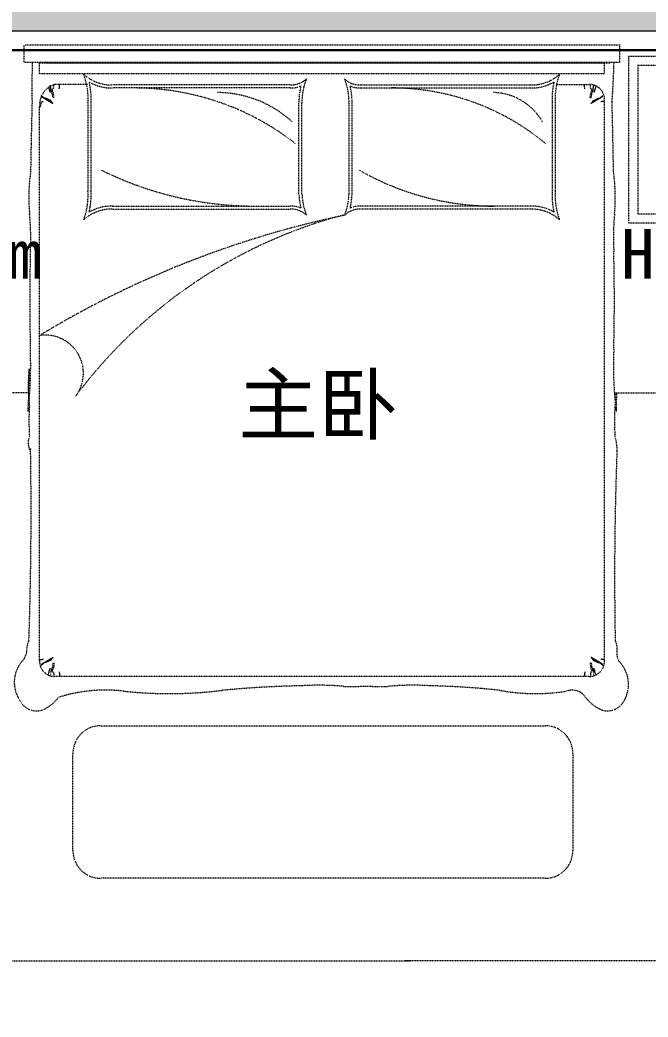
# Model space of a CAD drawing. Header units: millimetres. Extents: x -41640 to 3079702, y -5257903 to 68462.
# Drawn here: x 4234 to 6496, y 13777 to 17369 of the extents above; entities that cross this region are included whole.
import ezdxf

# ---------------------------------------------------------------- set-up
doc = ezdxf.new("R2010")
doc.units = ezdxf.units.MM
doc.header["$LTSCALE"] = 10
doc.linetypes.add('ACAD_ISO03W100', pattern=[30, 12, -18])
doc.linetypes.add('CONTINOUS', pattern=[0])
for name, color, linetype, lineweight in [('1强弱电插座尺寸', 5, 'Continuous', 0), ('1强电插座布线图', 1, 'Continuous', 30), ('浅线', 251, 'CONTINOUS', 0)]:
    doc.layers.add(name, color=color, linetype=linetype, lineweight=lineweight)
doc.styles.get("Standard").update_dxf_attribs({"font": ''})
doc.styles.add('邓林', font='simhei.ttf')
doc.styles.get('Standard').set_extended_font_data('SimSun')

msp = doc.modelspace()

# ---------------------------------------------------------------- hatches: boundary and pattern name
at = {"layer": '浅线'}
h = msp.add_hatch(color=256, dxfattribs=at)
h.paths.add_polyline_path([(7667.6, 17529), (2742.3, 17529), (2742.3, 16199), (2982.3, 16199), (2982.3, 17329), (7667.6, 17329)])
h.paths.add_polyline_path([(10482.6, 17529), (8997.6, 17529), (8997.6, 17329), (10482.6, 17329)])

# ---------------------------------------------------------------- linework, layer by layer
at = {"layer": '1强电插座布线图', "linetype": 'Continuous', "lineweight": 30}
msp.add_lwpolyline([(12288.1, 12547.6), (9859.3, 12547.6, -0.414214), (9759.3, 12647.6), (9759.3, 12808.8, 0.414214), (9659.3, 12908.8), (8929.1, 12908.8, 0.414214), (8829.1, 12808.8), (8829.1, 12647.6, -0.414214), (8729.1, 12547.6), (3254.8, 12547.6, -0.414214), (3154.8, 12647.6), (3154.8, 17160.4, -0.414214), (3254.8, 17260.4), (6983.8, 17260.4)], format="xyb", dxfattribs=at)
at = {"layer": '浅线'}
msp.add_line((7667.6, 17329), (2982.3, 17329), dxfattribs=at)
at = {"layer": '浅线', "linetype": 'ACAD_ISO03W100', "ltscale": 0.01}
for p, q in [((4249.6, 17217), (4249.6, 17279.9)), ((6394.2, 17217), (6394.2, 17279.9)), ((6394.2, 17217), (6394.2, 17279.9)), ((4249.6, 17217), (6394.2, 17217)), ((4304.6, 17176.6), (4304.6, 17214.8)), ((4304.6, 17214.8), (6339.2, 17214.8)), ((4304.6, 17176.6), (4304.6, 17214.8)), ((4327.6, 17214.8), (6362.2, 17214.8)), ((6339.2, 17176.6), (6339.2, 17214.8)), ((6339.2, 17176.6), (6339.2, 17214.8)), ((4304.6, 17176.6), (6339.2, 17176.6)), ((4304.6, 17176.6), (6339.2, 17176.6)), ((4477.7, 17136.9), (4359.6, 17136.9)), ((4477.7, 17136.9), (4359.6, 17136.9)), ((5207.3, 17135.1), (4568.4, 17135.1)), ((5207.3, 17135.1), (4568.4, 17135.1)), ((5207.3, 17124.3), (4568.4, 17124.3)), ((5461.4, 17135.1), (6072.2, 17135.1)), ((5461.4, 17135.1), (6072.2, 17135.1)), ((5461.4, 17124.3), (6072.2, 17124.3)), ((5461.4, 17124.3), (6072.2, 17124.3)), ((6166.2, 17136.9), (6284.2, 17136.9)), ((6166.2, 17136.9), (6284.2, 17136.9)), ((4479, 17071.5), (4479, 16751.3)), ((4479, 17071.5), (4479, 16751.3)), ((4489.9, 17071.5), (4489.9, 16751.3)), ((5238.8, 16741.3), (5238.8, 17069.7)), ((5249.7, 16741.3), (5249.7, 17069.7)), ((5249.7, 16741.3), (5249.7, 17069.7)), ((5419, 16741.3), (5419, 17069.7)), ((5419, 16741.3), (5419, 17069.7)), ((5429.9, 16741.3), (5429.9, 17069.7)), ((5429.9, 16741.3), (5429.9, 17069.7)), ((6150.6, 17071.5), (6150.6, 16751.3)), ((6150.6, 17071.5), (6150.6, 16751.3)), ((6161.5, 17071.5), (6161.5, 16751.3)), ((6161.5, 17071.5), (6161.5, 16751.3)), ((6339.2, 15059), (6339.2, 17081.9)), ((4304.6, 15059), (4304.6, 17059.9)), ((4568.4, 16698.6), (5207.3, 16698.6)), ((4568.4, 16698.6), (5207.3, 16698.6)), ((4568.4, 16687.7), (5207.3, 16687.7)), ((4568.4, 16687.7), (5207.3, 16687.7)), ((6072.2, 16698.6), (5461.4, 16698.6)), ((6072.2, 16698.6), (5461.4, 16698.6)), ((6072.2, 16687.7), (5461.4, 16687.7)), ((6072.2, 16687.7), (5461.4, 16687.7)), ((6284.2, 15004), (4359.6, 15004))]:
    msp.add_line(p, q, dxfattribs=at)
for points in [[(4252.6, 17279.9), (6397.2, 17279.9)], [(4335.2, 17131.2), (4336.4, 17128.7), (4337.3, 17126.4), (4338, 17124.4), (4338.6, 17122.7), (4339, 17121.1), (4339.4, 17119.7), (4339.7, 17118.5), (4339.9, 17117.3), (4340.2, 17116.2), (4340.5, 17115.1), (4340.8, 17114), (4341.2, 17112.9), (4341.7, 17111.6), (4342.2, 17110.2), (4342.8, 17108.5), (4343.5, 17106.7)], [(4335.2, 17131.2), (4336.4, 17128.7), (4337.3, 17126.4), (4338, 17124.4), (4338.6, 17122.7), (4339, 17121.1), (4339.4, 17119.7), (4339.7, 17118.5), (4339.9, 17117.3), (4340.2, 17116.2), (4340.5, 17115.1), (4340.8, 17114), (4341.2, 17112.9), (4341.7, 17111.6), (4342.2, 17110.2), (4342.8, 17108.5), (4343.5, 17106.7)], [(4353.2, 17089.1), (4352, 17095.6), (4350.9, 17100.6), (4350, 17104.5), (4349.3, 17107.3), (4348.7, 17109.2), (4348.2, 17110.6), (4347.7, 17111.5), (4347.4, 17112.1), (4347.1, 17112.8), (4346.9, 17113.4), (4346.7, 17114), (4346.6, 17114.6), (4346.4, 17115.2), (4346.3, 17115.9), (4346.2, 17116.6), (4346.1, 17117.4), (4346, 17118.2), (4345.9, 17119.2), (4345.7, 17120.5), (4345.4, 17122.2), (4345.1, 17124.3), (4344.6, 17126.9), (4344, 17130.3), (4343.3, 17134.4)], [(4353.2, 17089.1), (4352, 17095.6), (4350.9, 17100.6), (4350, 17104.5), (4349.3, 17107.3), (4348.7, 17109.2), (4348.2, 17110.6), (4347.7, 17111.5), (4347.4, 17112.1), (4347.1, 17112.8), (4346.9, 17113.4), (4346.7, 17114), (4346.6, 17114.6), (4346.4, 17115.2), (4346.3, 17115.9), (4346.2, 17116.6), (4346.1, 17117.4), (4346, 17118.2), (4345.9, 17119.2), (4345.7, 17120.5), (4345.4, 17122.2), (4345.1, 17124.3), (4344.6, 17126.9), (4344, 17130.3), (4343.3, 17134.4)], [(4353.2, 17089.1), (4355.6, 17088.4), (4356.6, 17090.2), (4356.6, 17090.2), (4355.3, 17099.4), (4354.7, 17103.8), (4353.2, 17105), (4353.8, 17109.6), (4350.6, 17115.8), (4350.6, 17118.9), (4354.5, 17122.5), (4355.3, 17125.8), (4355.6, 17127.5), (4355.6, 17136.7), (4355.6, 17135.1)], [(4353.2, 17089.1), (4355.6, 17088.4), (4356.6, 17090.2), (4356.6, 17090.2), (4355.3, 17099.4), (4354.7, 17103.8), (4353.2, 17105), (4353.8, 17109.6), (4350.6, 17115.8), (4350.6, 17118.9), (4354.5, 17122.5), (4355.3, 17125.8), (4355.6, 17127.5), (4355.6, 17136.7), (4355.6, 17135.1)], [(4375.4, 17120.7), (4375.9, 17122.7), (4376.3, 17124.8), (4376.6, 17126.8), (4376.8, 17128.8), (4376.9, 17130.8), (4377, 17132.8), (4377, 17134.9), (4377, 17136.9)], [(4375.4, 17120.7), (4375.9, 17122.7), (4376.3, 17124.8), (4376.6, 17126.8), (4376.8, 17128.8), (4376.9, 17130.8), (4377, 17132.8), (4377, 17134.9), (4377, 17136.9)], [(6268.5, 17120.7), (6268, 17122.7), (6267.6, 17124.8), (6267.3, 17126.8), (6267.1, 17128.8), (6267, 17130.8), (6266.9, 17132.8), (6266.9, 17134.9), (6266.9, 17136.9)], [(6268.5, 17120.7), (6268, 17122.7), (6267.6, 17124.8), (6267.3, 17126.8), (6267.1, 17128.8), (6267, 17130.8), (6266.9, 17132.8), (6266.9, 17134.9), (6266.9, 17136.9)], [(6290.7, 17089.1), (6288.3, 17088.4), (6287.3, 17090.2), (6287.3, 17090.2), (6288.6, 17099.4), (6289.2, 17103.8), (6290.7, 17105), (6290.1, 17109.6), (6293.3, 17115.8), (6293.3, 17118.9), (6289.4, 17122.5), (6288.6, 17125.8), (6288.3, 17127.5), (6288.3, 17136.7), (6288.3, 17135.1)], [(6290.7, 17089.1), (6288.3, 17088.4), (6287.3, 17090.2), (6287.3, 17090.2), (6288.6, 17099.4), (6289.2, 17103.8), (6290.7, 17105), (6290.1, 17109.6), (6293.3, 17115.8), (6293.3, 17118.9), (6289.4, 17122.5), (6288.6, 17125.8), (6288.3, 17127.5), (6288.3, 17136.7), (6288.3, 17135.1)], [(6290.7, 17089.1), (6291.9, 17095.6), (6293, 17100.6), (6293.8, 17104.5), (6294.6, 17107.3), (6295.2, 17109.2), (6295.7, 17110.6), (6296.2, 17111.5), (6296.5, 17112.1), (6296.8, 17112.8), (6297, 17113.4), (6297.2, 17114), (6297.3, 17114.6), (6297.5, 17115.2), (6297.6, 17115.9), (6297.7, 17116.6), (6297.8, 17117.4), (6297.9, 17118.2), (6298, 17119.2), (6298.2, 17120.5), (6298.5, 17122.2), (6298.8, 17124.3), (6299.3, 17126.9), (6299.9, 17130.3), (6300.6, 17134.4)], [(6290.7, 17089.1), (6291.9, 17095.6), (6293, 17100.6), (6293.8, 17104.5), (6294.6, 17107.3), (6295.2, 17109.2), (6295.7, 17110.6), (6296.2, 17111.5), (6296.5, 17112.1), (6296.8, 17112.8), (6297, 17113.4), (6297.2, 17114), (6297.3, 17114.6), (6297.5, 17115.2), (6297.6, 17115.9), (6297.7, 17116.6), (6297.8, 17117.4), (6297.9, 17118.2), (6298, 17119.2), (6298.2, 17120.5), (6298.5, 17122.2), (6298.8, 17124.3), (6299.3, 17126.9), (6299.9, 17130.3), (6300.6, 17134.4)], [(6308.7, 17131.2), (6307.5, 17128.7), (6306.6, 17126.4), (6305.9, 17124.4), (6305.3, 17122.7), (6304.9, 17121.1), (6304.5, 17119.7), (6304.2, 17118.5), (6304, 17117.3), (6303.7, 17116.2), (6303.4, 17115.1), (6303.1, 17114), (6302.7, 17112.9), (6302.2, 17111.6), (6301.7, 17110.2), (6301.1, 17108.5), (6300.4, 17106.7)], [(6308.7, 17131.2), (6307.5, 17128.7), (6306.6, 17126.4), (6305.9, 17124.4), (6305.3, 17122.7), (6304.9, 17121.1), (6304.5, 17119.7), (6304.2, 17118.5), (6304, 17117.3), (6303.7, 17116.2), (6303.4, 17115.1), (6303.1, 17114), (6302.7, 17112.9), (6302.2, 17111.6), (6301.7, 17110.2), (6301.1, 17108.5), (6300.4, 17106.7)], [(4304.6, 17056.5), (4306, 17056.1), (4307.1, 17056.7), (4308, 17058.1), (4308.8, 17060.2), (4309.5, 17062.7), (4310.1, 17065.3), (4310.7, 17067.9), (4311.2, 17070.1), (4311.7, 17072), (4312.2, 17073.3), (4312.7, 17074.3), (4313.2, 17074.9), (4313.6, 17075.3), (4314.1, 17075.4), (4314.6, 17075.4), (4315.1, 17075.2), (4315.6, 17075.1), (4316.1, 17074.9), (4316.6, 17074.7), (4317, 17074.5), (4317.4, 17074.3), (4317.7, 17074.1), (4317.9, 17074), (4317.9, 17074)], [(4304.6, 17056.5), (4306, 17056.1), (4307.1, 17056.7), (4308, 17058.1), (4308.8, 17060.2), (4309.5, 17062.7), (4310.1, 17065.3), (4310.7, 17067.9), (4311.2, 17070.1), (4311.7, 17072), (4312.2, 17073.3), (4312.7, 17074.3), (4313.2, 17074.9), (4313.6, 17075.3), (4314.1, 17075.4), (4314.6, 17075.4), (4315.1, 17075.2), (4315.6, 17075.1), (4316.1, 17074.9), (4316.6, 17074.7), (4317, 17074.5), (4317.4, 17074.3), (4317.7, 17074.1), (4317.9, 17074), (4317.9, 17074)], [(4310.7, 17094), (4312.1, 17093), (4313.3, 17092.1), (4314.3, 17091.4), (4315.3, 17090.9), (4316.1, 17090.4), (4316.8, 17090), (4317.5, 17089.7), (4318.1, 17089.4), (4318.6, 17089.1), (4319.2, 17088.8), (4319.7, 17088.5), (4320.1, 17088.2), (4320.6, 17087.9), (4321.1, 17087.6), (4321.5, 17087.4), (4322, 17087.1), (4322.5, 17086.8), (4323, 17086.5), (4323.5, 17086.1), (4324, 17085.8), (4324.6, 17085.4), (4325.2, 17085.1), (4325.8, 17084.7), (4326.5, 17084.3), (4327.2, 17083.9), (4328, 17083.4), (4328.8, 17083), (4329.6, 17082.5), (4330.4, 17082), (4331.2, 17081.5), (4332, 17081.1), (4332.7, 17080.6), (4333.4, 17080.1), (4334.1, 17079.7), (4334.8, 17079.3), (4335.4, 17078.9), (4336.1, 17078.5), (4336.7, 17078.1), (4337.2, 17077.7), (4337.8, 17077.3), (4338.4, 17077), (4339, 17076.6), (4339.6, 17076.3), (4340.1, 17075.9), (4340.7, 17075.6), (4341.3, 17075.3), (4341.9, 17074.9), (4342.6, 17074.6), (4343.2, 17074.3), (4343.9, 17074), (4344.5, 17073.6), (4345.2, 17073.3), (4345.8, 17073), (4346.5, 17072.6), (4347.1, 17072.2), (4347.6, 17071.8), (4348.2, 17071.4), (4348.7, 17071), (4349.2, 17070.6), (4349.7, 17070.3), (4350.1, 17069.9), (4350.5, 17069.6), (4350.9, 17069.3), (4351.3, 17069.1), (4351.7, 17068.9), (4352.1, 17068.8), (4352.4, 17068.8), (4352.7, 17068.8), (4352.8, 17068.9), (4352.9, 17069), (4352.9, 17069.2), (4352.7, 17069.4), (4352.5, 17069.6), (4352.1, 17069.9), (4351.6, 17070.3), (4351, 17070.7), (4350.4, 17071.1), (4349.8, 17071.6), (4349.2, 17072.2), (4348.7, 17072.9), (4348.2, 17073.6), (4347.7, 17074.4), (4347.3, 17075.2), (4346.9, 17076), (4346.5, 17076.7), (4346, 17077.5), (4345.5, 17078.1), (4344.9, 17078.7), (4344.2, 17079.2), (4343.5, 17079.5), (4342.7, 17079.8), (4341.9, 17080.1), (4341, 17080.3), (4340.1, 17080.5), (4339.1, 17080.8), (4338.2, 17081.2), (4337.3, 17081.6), (4336.4, 17082.1), (4335.5, 17082.6), (4334.6, 17083.2), (4333.7, 17083.7), (4332.7, 17084.3), (4331.8, 17084.8), (4330.8, 17085.3), (4329.8, 17085.7), (4328.7, 17086), (4327.7, 17086.3), (4326.6, 17086.5), (4325.6, 17086.7), (4324.6, 17086.9), (4323.7, 17087.1), (4322.9, 17087.3), (4322.1, 17087.5), (4321.5, 17087.8), (4320.9, 17088), (4320.3, 17088.3), (4319.8, 17088.5), (4319.4, 17088.8), (4319, 17089.1), (4318.6, 17089.5), (4318.2, 17089.8), (4317.9, 17090.2), (4317.5, 17090.6), (4317.1, 17090.9), (4316.8, 17091.3), (4316.4, 17091.7), (4316, 17092.2), (4315.5, 17092.6), (4315.1, 17093), (4314.6, 17093.5), (4314.1, 17094), (4313.5, 17094.5), (4312.9, 17095.1), (4312.2, 17095.8), (4311.5, 17096.6), (4310.7, 17097.5)], [(4310.7, 17094), (4312.1, 17093), (4313.3, 17092.1), (4314.3, 17091.4), (4315.3, 17090.9), (4316.1, 17090.4), (4316.8, 17090), (4317.5, 17089.7), (4318.1, 17089.4), (4318.6, 17089.1), (4319.2, 17088.8), (4319.7, 17088.5), (4320.1, 17088.2), (4320.6, 17087.9), (4321.1, 17087.6), (4321.5, 17087.4), (4322, 17087.1), (4322.5, 17086.8), (4323, 17086.5), (4323.5, 17086.1), (4324, 17085.8), (4324.6, 17085.4), (4325.2, 17085.1), (4325.8, 17084.7), (4326.5, 17084.3), (4327.2, 17083.9), (4328, 17083.4), (4328.8, 17083), (4329.6, 17082.5), (4330.4, 17082), (4331.2, 17081.5), (4332, 17081.1), (4332.7, 17080.6), (4333.4, 17080.1), (4334.1, 17079.7), (4334.8, 17079.3), (4335.4, 17078.9), (4336.1, 17078.5), (4336.7, 17078.1), (4337.2, 17077.7), (4337.8, 17077.3), (4338.4, 17077), (4339, 17076.6), (4339.6, 17076.3), (4340.1, 17075.9), (4340.7, 17075.6), (4341.3, 17075.3), (4341.9, 17074.9), (4342.6, 17074.6), (4343.2, 17074.3), (4343.9, 17074), (4344.5, 17073.6), (4345.2, 17073.3), (4345.8, 17073), (4346.5, 17072.6), (4347.1, 17072.2), (4347.6, 17071.8), (4348.2, 17071.4), (4348.7, 17071), (4349.2, 17070.6), (4349.7, 17070.3), (4350.1, 17069.9), (4350.5, 17069.6), (4350.9, 17069.3), (4351.3, 17069.1), (4351.7, 17068.9), (4352.1, 17068.8), (4352.4, 17068.8), (4352.7, 17068.8), (4352.8, 17068.9), (4352.9, 17069), (4352.9, 17069.2), (4352.7, 17069.4), (4352.5, 17069.6), (4352.1, 17069.9), (4351.6, 17070.3), (4351, 17070.7), (4350.4, 17071.1), (4349.8, 17071.6), (4349.2, 17072.2), (4348.7, 17072.9), (4348.2, 17073.6), (4347.7, 17074.4), (4347.3, 17075.2), (4346.9, 17076), (4346.5, 17076.7), (4346, 17077.5), (4345.5, 17078.1), (4344.9, 17078.7), (4344.2, 17079.2), (4343.5, 17079.5), (4342.7, 17079.8), (4341.9, 17080.1), (4341, 17080.3), (4340.1, 17080.5), (4339.1, 17080.8), (4338.2, 17081.2), (4337.3, 17081.6), (4336.4, 17082.1), (4335.5, 17082.6), (4334.6, 17083.2), (4333.7, 17083.7), (4332.7, 17084.3), (4331.8, 17084.8), (4330.8, 17085.3), (4329.8, 17085.7), (4328.7, 17086), (4327.7, 17086.3), (4326.6, 17086.5), (4325.6, 17086.7), (4324.6, 17086.9), (4323.7, 17087.1), (4322.9, 17087.3), (4322.1, 17087.5), (4321.5, 17087.8), (4320.9, 17088), (4320.3, 17088.3), (4319.8, 17088.5), (4319.4, 17088.8), (4319, 17089.1), (4318.6, 17089.5), (4318.2, 17089.8), (4317.9, 17090.2), (4317.5, 17090.6), (4317.1, 17090.9), (4316.8, 17091.3), (4316.4, 17091.7), (4316, 17092.2), (4315.5, 17092.6), (4315.1, 17093), (4314.6, 17093.5), (4314.1, 17094), (4313.5, 17094.5), (4312.9, 17095.1), (4312.2, 17095.8), (4311.5, 17096.6), (4310.7, 17097.5)], [(6333.2, 17094), (6331.8, 17093), (6330.6, 17092.1), (6329.6, 17091.4), (6328.6, 17090.9), (6327.8, 17090.4), (6327.1, 17090), (6326.4, 17089.7), (6325.8, 17089.4), (6325.3, 17089.1), (6324.7, 17088.8), (6324.2, 17088.5), (6323.8, 17088.2), (6323.3, 17087.9), (6322.8, 17087.6), (6322.4, 17087.4), (6321.9, 17087.1), (6321.4, 17086.8), (6320.9, 17086.5), (6320.4, 17086.1), (6319.9, 17085.8), (6319.3, 17085.4), (6318.7, 17085.1), (6318.1, 17084.7), (6317.4, 17084.3), (6316.7, 17083.9), (6315.9, 17083.4), (6315.1, 17083), (6314.3, 17082.5), (6313.5, 17082), (6312.7, 17081.5), (6311.9, 17081.1), (6311.2, 17080.6), (6310.4, 17080.1), (6309.8, 17079.7), (6309.1, 17079.3), (6308.5, 17078.9), (6307.8, 17078.5), (6307.2, 17078.1), (6306.6, 17077.7), (6306.1, 17077.3), (6305.5, 17077), (6304.9, 17076.6), (6304.3, 17076.3), (6303.7, 17075.9), (6303.2, 17075.6), (6302.6, 17075.3), (6301.9, 17074.9), (6301.3, 17074.6), (6300.7, 17074.3), (6300, 17074), (6299.4, 17073.6), (6298.7, 17073.3), (6298.1, 17073), (6297.4, 17072.6), (6296.8, 17072.2), (6296.3, 17071.8), (6295.7, 17071.4), (6295.2, 17071), (6294.7, 17070.6), (6294.2, 17070.3), (6293.8, 17069.9), (6293.4, 17069.6), (6292.9, 17069.3), (6292.6, 17069.1), (6292.2, 17068.9), (6291.8, 17068.8), (6291.5, 17068.8), (6291.2, 17068.8), (6291.1, 17068.9), (6291, 17069), (6291, 17069.2), (6291.1, 17069.4), (6291.4, 17069.6), (6291.8, 17069.9), (6292.3, 17070.3), (6292.9, 17070.7), (6293.5, 17071.1), (6294.1, 17071.6), (6294.7, 17072.2), (6295.2, 17072.9), (6295.7, 17073.6), (6296.2, 17074.4), (6296.6, 17075.2), (6297, 17076), (6297.4, 17076.7), (6297.9, 17077.5), (6298.4, 17078.1), (6299, 17078.7), (6299.6, 17079.2), (6300.4, 17079.5), (6301.2, 17079.8), (6302, 17080.1), (6302.9, 17080.3), (6303.8, 17080.5), (6304.8, 17080.8), (6305.7, 17081.2), (6306.6, 17081.6), (6307.5, 17082.1), (6308.4, 17082.6), (6309.3, 17083.2), (6310.2, 17083.7), (6311.2, 17084.3), (6312.1, 17084.8), (6313.1, 17085.3), (6314.1, 17085.7), (6315.2, 17086), (6316.2, 17086.3), (6317.3, 17086.5), (6318.3, 17086.7), (6319.3, 17086.9), (6320.2, 17087.1), (6321, 17087.3), (6321.8, 17087.5), (6322.4, 17087.8), (6323, 17088), (6323.6, 17088.3), (6324.1, 17088.5), (6324.5, 17088.8), (6324.9, 17089.1), (6325.3, 17089.5), (6325.7, 17089.8), (6326, 17090.2), (6326.4, 17090.6), (6326.8, 17090.9), (6327.1, 17091.3), (6327.5, 17091.7), (6327.9, 17092.2), (6328.4, 17092.6), (6328.8, 17093), (6329.3, 17093.5), (6329.8, 17094), (6330.4, 17094.5), (6331, 17095.1), (6331.7, 17095.8), (6332.4, 17096.6), (6333.2, 17097.5)], [(6333.2, 17094), (6331.8, 17093), (6330.6, 17092.1), (6329.6, 17091.4), (6328.6, 17090.9), (6327.8, 17090.4), (6327.1, 17090), (6326.4, 17089.7), (6325.8, 17089.4), (6325.3, 17089.1), (6324.7, 17088.8), (6324.2, 17088.5), (6323.8, 17088.2), (6323.3, 17087.9), (6322.8, 17087.6), (6322.4, 17087.4), (6321.9, 17087.1), (6321.4, 17086.8), (6320.9, 17086.5), (6320.4, 17086.1), (6319.9, 17085.8), (6319.3, 17085.4), (6318.7, 17085.1), (6318.1, 17084.7), (6317.4, 17084.3), (6316.7, 17083.9), (6315.9, 17083.4), (6315.1, 17083), (6314.3, 17082.5), (6313.5, 17082), (6312.7, 17081.5), (6311.9, 17081.1), (6311.2, 17080.6), (6310.4, 17080.1), (6309.8, 17079.7), (6309.1, 17079.3), (6308.5, 17078.9), (6307.8, 17078.5), (6307.2, 17078.1), (6306.6, 17077.7), (6306.1, 17077.3), (6305.5, 17077), (6304.9, 17076.6), (6304.3, 17076.3), (6303.7, 17075.9), (6303.2, 17075.6), (6302.6, 17075.3), (6301.9, 17074.9), (6301.3, 17074.6), (6300.7, 17074.3), (6300, 17074), (6299.4, 17073.6), (6298.7, 17073.3), (6298.1, 17073), (6297.4, 17072.6), (6296.8, 17072.2), (6296.3, 17071.8), (6295.7, 17071.4), (6295.2, 17071), (6294.7, 17070.6), (6294.2, 17070.3), (6293.8, 17069.9), (6293.4, 17069.6), (6292.9, 17069.3), (6292.6, 17069.1), (6292.2, 17068.9), (6291.8, 17068.8), (6291.5, 17068.8), (6291.2, 17068.8), (6291.1, 17068.9), (6291, 17069), (6291, 17069.2), (6291.1, 17069.4), (6291.4, 17069.6), (6291.8, 17069.9), (6292.3, 17070.3), (6292.9, 17070.7), (6293.5, 17071.1), (6294.1, 17071.6), (6294.7, 17072.2), (6295.2, 17072.9), (6295.7, 17073.6), (6296.2, 17074.4), (6296.6, 17075.2), (6297, 17076), (6297.4, 17076.7), (6297.9, 17077.5), (6298.4, 17078.1), (6299, 17078.7), (6299.6, 17079.2), (6300.4, 17079.5), (6301.2, 17079.8), (6302, 17080.1), (6302.9, 17080.3), (6303.8, 17080.5), (6304.8, 17080.8), (6305.7, 17081.2), (6306.6, 17081.6), (6307.5, 17082.1), (6308.4, 17082.6), (6309.3, 17083.2), (6310.2, 17083.7), (6311.2, 17084.3), (6312.1, 17084.8), (6313.1, 17085.3), (6314.1, 17085.7), (6315.2, 17086), (6316.2, 17086.3), (6317.3, 17086.5), (6318.3, 17086.7), (6319.3, 17086.9), (6320.2, 17087.1), (6321, 17087.3), (6321.8, 17087.5), (6322.4, 17087.8), (6323, 17088), (6323.6, 17088.3), (6324.1, 17088.5), (6324.5, 17088.8), (6324.9, 17089.1), (6325.3, 17089.5), (6325.7, 17089.8), (6326, 17090.2), (6326.4, 17090.6), (6326.8, 17090.9), (6327.1, 17091.3), (6327.5, 17091.7), (6327.9, 17092.2), (6328.4, 17092.6), (6328.8, 17093), (6329.3, 17093.5), (6329.8, 17094), (6330.4, 17094.5), (6331, 17095.1), (6331.7, 17095.8), (6332.4, 17096.6), (6333.2, 17097.5)], [(6339.2, 17078.5), (6337.9, 17077.6), (6336.8, 17076.9), (6335.9, 17076.4), (6335.1, 17076), (6334.4, 17075.8), (6333.8, 17075.7), (6333.2, 17075.7), (6332.7, 17075.6), (6332.2, 17075.6), (6331.7, 17075.6), (6331.2, 17075.6), (6330.7, 17075.6), (6330.3, 17075.5), (6329.8, 17075.5), (6329.3, 17075.4), (6328.8, 17075.2), (6328.3, 17075.1), (6327.8, 17074.9), (6327.3, 17074.7), (6326.9, 17074.5), (6326.5, 17074.3), (6326.2, 17074.1), (6326, 17074), (6326, 17074)], [(6339.2, 17078.5), (6337.9, 17077.6), (6336.8, 17076.9), (6335.9, 17076.4), (6335.1, 17076), (6334.4, 17075.8), (6333.8, 17075.7), (6333.2, 17075.7), (6332.7, 17075.6), (6332.2, 17075.6), (6331.7, 17075.6), (6331.2, 17075.6), (6330.7, 17075.6), (6330.3, 17075.5), (6329.8, 17075.5), (6329.3, 17075.4), (6328.8, 17075.2), (6328.3, 17075.1), (6327.8, 17074.9), (6327.3, 17074.7), (6326.9, 17074.5), (6326.5, 17074.3), (6326.2, 17074.1), (6326, 17074), (6326, 17074)], [(4260.5, 16025.2), (3724, 16025.2), (3724, 13978.8), (5639.2, 13978.8)], [(6374.6, 16025.2), (6917.9, 16025.2), (6917.9, 13978.8), (5621.3, 13978.8)], [(4304.6, 15062.3), (4306, 15063.3), (4307.1, 15064), (4308, 15064.5), (4308.8, 15064.9), (4309.5, 15065.1), (4310.1, 15065.2), (4310.7, 15065.2), (4311.2, 15065.2), (4311.7, 15065.2), (4312.2, 15065.2), (4312.7, 15065.3), (4313.2, 15065.3), (4313.6, 15065.3), (4314.1, 15065.4), (4314.6, 15065.5), (4315.1, 15065.7), (4315.6, 15065.8), (4316.1, 15066), (4316.6, 15066.2), (4317, 15066.4), (4317.4, 15066.6), (4317.7, 15066.8), (4317.9, 15066.9), (4317.9, 15066.9)], [(4304.6, 15062.3), (4306, 15063.3), (4307.1, 15064), (4308, 15064.5), (4308.8, 15064.9), (4309.5, 15065.1), (4310.1, 15065.2), (4310.7, 15065.2), (4311.2, 15065.2), (4311.7, 15065.2), (4312.2, 15065.2), (4312.7, 15065.3), (4313.2, 15065.3), (4313.6, 15065.3), (4314.1, 15065.4), (4314.6, 15065.5), (4315.1, 15065.7), (4315.6, 15065.8), (4316.1, 15066), (4316.6, 15066.2), (4317, 15066.4), (4317.4, 15066.6), (4317.7, 15066.8), (4317.9, 15066.9), (4317.9, 15066.9)], [(4310.7, 15046.9), (4312.1, 15047.9), (4313.3, 15048.7), (4314.3, 15049.5), (4315.3, 15050), (4316.1, 15050.5), (4316.8, 15050.9), (4317.5, 15051.2), (4318.1, 15051.5), (4318.6, 15051.8), (4319.2, 15052.1), (4319.7, 15052.4), (4320.1, 15052.7), (4320.6, 15053), (4321.1, 15053.2), (4321.5, 15053.5), (4322, 15053.8), (4322.5, 15054.1), (4323, 15054.4), (4323.5, 15054.8), (4324, 15055.1), (4324.6, 15055.4), (4325.2, 15055.8), (4325.8, 15056.2), (4326.5, 15056.6), (4327.2, 15057), (4328, 15057.5), (4328.8, 15057.9), (4329.6, 15058.4), (4330.4, 15058.9), (4331.2, 15059.4), (4332, 15059.8), (4332.7, 15060.3), (4333.4, 15060.8), (4334.1, 15061.2), (4334.8, 15061.6), (4335.4, 15062), (4336.1, 15062.4), (4336.7, 15062.8), (4337.2, 15063.2), (4337.8, 15063.6), (4338.4, 15063.9), (4339, 15064.3), (4339.6, 15064.6), (4340.1, 15065), (4340.7, 15065.3), (4341.3, 15065.6), (4341.9, 15066), (4342.6, 15066.3), (4343.2, 15066.6), (4343.9, 15066.9), (4344.5, 15067.3), (4345.2, 15067.6), (4345.8, 15067.9), (4346.5, 15068.3), (4347.1, 15068.7), (4347.6, 15069), (4348.2, 15069.4), (4348.7, 15069.8), (4349.2, 15070.2), (4349.7, 15070.6), (4350.1, 15071), (4350.5, 15071.3), (4350.9, 15071.6), (4351.3, 15071.8), (4351.7, 15072), (4352.1, 15072.1), (4352.4, 15072.1), (4352.7, 15072.1), (4352.8, 15072), (4352.9, 15071.9), (4352.9, 15071.7), (4352.7, 15071.5), (4352.5, 15071.2), (4352.1, 15071), (4351.6, 15070.6), (4351, 15070.2), (4350.4, 15069.8), (4349.8, 15069.3), (4349.2, 15068.7), (4348.7, 15068), (4348.2, 15067.3), (4347.7, 15066.5), (4347.3, 15065.7), (4346.9, 15064.9), (4346.5, 15064.1), (4346, 15063.4), (4345.5, 15062.7), (4344.9, 15062.2), (4344.2, 15061.7), (4343.5, 15061.4), (4342.7, 15061.1), (4341.9, 15060.8), (4341, 15060.6), (4340.1, 15060.3), (4339.1, 15060.1), (4338.2, 15059.7), (4337.3, 15059.3), (4336.4, 15058.8), (4335.5, 15058.3), (4334.6, 15057.7), (4333.7, 15057.2), (4332.7, 15056.6), (4331.8, 15056.1), (4330.8, 15055.6), (4329.8, 15055.2), (4328.7, 15054.9), (4327.7, 15054.6), (4326.6, 15054.4), (4325.6, 15054.2), (4324.6, 15054), (4323.7, 15053.8), (4322.9, 15053.6), (4322.1, 15053.4), (4321.5, 15053.1), (4320.9, 15052.9), (4320.3, 15052.6), (4319.8, 15052.4), (4319.4, 15052.1), (4319, 15051.7), (4318.6, 15051.4), (4318.2, 15051.1), (4317.9, 15050.7), (4317.5, 15050.3), (4317.1, 15050), (4316.8, 15049.6), (4316.4, 15049.1), (4316, 15048.7), (4315.5, 15048.3), (4315.1, 15047.9), (4314.6, 15047.4), (4314.1, 15046.9), (4313.5, 15046.4), (4312.9, 15045.8), (4312.2, 15045.1), (4311.5, 15044.3), (4310.7, 15043.4)], [(4310.7, 15046.9), (4312.1, 15047.9), (4313.3, 15048.7), (4314.3, 15049.5), (4315.3, 15050), (4316.1, 15050.5), (4316.8, 15050.9), (4317.5, 15051.2), (4318.1, 15051.5), (4318.6, 15051.8), (4319.2, 15052.1), (4319.7, 15052.4), (4320.1, 15052.7), (4320.6, 15053), (4321.1, 15053.2), (4321.5, 15053.5), (4322, 15053.8), (4322.5, 15054.1), (4323, 15054.4), (4323.5, 15054.8), (4324, 15055.1), (4324.6, 15055.4), (4325.2, 15055.8), (4325.8, 15056.2), (4326.5, 15056.6), (4327.2, 15057), (4328, 15057.5), (4328.8, 15057.9), (4329.6, 15058.4), (4330.4, 15058.9), (4331.2, 15059.4), (4332, 15059.8), (4332.7, 15060.3), (4333.4, 15060.8), (4334.1, 15061.2), (4334.8, 15061.6), (4335.4, 15062), (4336.1, 15062.4), (4336.7, 15062.8), (4337.2, 15063.2), (4337.8, 15063.6), (4338.4, 15063.9), (4339, 15064.3), (4339.6, 15064.6), (4340.1, 15065), (4340.7, 15065.3), (4341.3, 15065.6), (4341.9, 15066), (4342.6, 15066.3), (4343.2, 15066.6), (4343.9, 15066.9), (4344.5, 15067.3), (4345.2, 15067.6), (4345.8, 15067.9), (4346.5, 15068.3), (4347.1, 15068.7), (4347.6, 15069), (4348.2, 15069.4), (4348.7, 15069.8), (4349.2, 15070.2), (4349.7, 15070.6), (4350.1, 15071), (4350.5, 15071.3), (4350.9, 15071.6), (4351.3, 15071.8), (4351.7, 15072), (4352.1, 15072.1), (4352.4, 15072.1), (4352.7, 15072.1), (4352.8, 15072), (4352.9, 15071.9), (4352.9, 15071.7), (4352.7, 15071.5), (4352.5, 15071.2), (4352.1, 15071), (4351.6, 15070.6), (4351, 15070.2), (4350.4, 15069.8), (4349.8, 15069.3), (4349.2, 15068.7), (4348.7, 15068), (4348.2, 15067.3), (4347.7, 15066.5), (4347.3, 15065.7), (4346.9, 15064.9), (4346.5, 15064.1), (4346, 15063.4), (4345.5, 15062.7), (4344.9, 15062.2), (4344.2, 15061.7), (4343.5, 15061.4), (4342.7, 15061.1), (4341.9, 15060.8), (4341, 15060.6), (4340.1, 15060.3), (4339.1, 15060.1), (4338.2, 15059.7), (4337.3, 15059.3), (4336.4, 15058.8), (4335.5, 15058.3), (4334.6, 15057.7), (4333.7, 15057.2), (4332.7, 15056.6), (4331.8, 15056.1), (4330.8, 15055.6), (4329.8, 15055.2), (4328.7, 15054.9), (4327.7, 15054.6), (4326.6, 15054.4), (4325.6, 15054.2), (4324.6, 15054), (4323.7, 15053.8), (4322.9, 15053.6), (4322.1, 15053.4), (4321.5, 15053.1), (4320.9, 15052.9), (4320.3, 15052.6), (4319.8, 15052.4), (4319.4, 15052.1), (4319, 15051.7), (4318.6, 15051.4), (4318.2, 15051.1), (4317.9, 15050.7), (4317.5, 15050.3), (4317.1, 15050), (4316.8, 15049.6), (4316.4, 15049.1), (4316, 15048.7), (4315.5, 15048.3), (4315.1, 15047.9), (4314.6, 15047.4), (4314.1, 15046.9), (4313.5, 15046.4), (4312.9, 15045.8), (4312.2, 15045.1), (4311.5, 15044.3), (4310.7, 15043.4)], [(6333.2, 15046.9), (6331.8, 15047.9), (6330.6, 15048.7), (6329.6, 15049.5), (6328.6, 15050), (6327.8, 15050.5), (6327.1, 15050.9), (6326.4, 15051.2), (6325.8, 15051.5), (6325.3, 15051.8), (6324.7, 15052.1), (6324.2, 15052.4), (6323.8, 15052.7), (6323.3, 15053), (6322.8, 15053.2), (6322.4, 15053.5), (6321.9, 15053.8), (6321.4, 15054.1), (6320.9, 15054.4), (6320.4, 15054.8), (6319.9, 15055.1), (6319.3, 15055.4), (6318.7, 15055.8), (6318.1, 15056.2), (6317.4, 15056.6), (6316.7, 15057), (6315.9, 15057.5), (6315.1, 15057.9), (6314.3, 15058.4), (6313.5, 15058.9), (6312.7, 15059.4), (6311.9, 15059.8), (6311.2, 15060.3), (6310.4, 15060.8), (6309.8, 15061.2), (6309.1, 15061.6), (6308.5, 15062), (6307.8, 15062.4), (6307.2, 15062.8), (6306.6, 15063.2), (6306.1, 15063.6), (6305.5, 15063.9), (6304.9, 15064.3), (6304.3, 15064.6), (6303.7, 15065), (6303.2, 15065.3), (6302.6, 15065.6), (6301.9, 15066), (6301.3, 15066.3), (6300.7, 15066.6), (6300, 15066.9), (6299.4, 15067.3), (6298.7, 15067.6), (6298.1, 15067.9), (6297.4, 15068.3), (6296.8, 15068.7), (6296.3, 15069), (6295.7, 15069.4), (6295.2, 15069.8), (6294.7, 15070.2), (6294.2, 15070.6), (6293.8, 15071), (6293.4, 15071.3), (6292.9, 15071.6), (6292.6, 15071.8), (6292.2, 15072), (6291.8, 15072.1), (6291.5, 15072.1), (6291.2, 15072.1), (6291.1, 15072), (6291, 15071.9), (6291, 15071.7), (6291.1, 15071.5), (6291.4, 15071.2), (6291.8, 15071), (6292.3, 15070.6), (6292.9, 15070.2), (6293.5, 15069.8), (6294.1, 15069.3), (6294.7, 15068.7), (6295.2, 15068), (6295.7, 15067.3), (6296.2, 15066.5), (6296.6, 15065.7), (6297, 15064.9), (6297.4, 15064.1), (6297.9, 15063.4), (6298.4, 15062.7), (6299, 15062.2), (6299.6, 15061.7), (6300.4, 15061.4), (6301.2, 15061.1), (6302, 15060.8), (6302.9, 15060.6), (6303.8, 15060.3), (6304.8, 15060.1), (6305.7, 15059.7), (6306.6, 15059.3), (6307.5, 15058.8), (6308.4, 15058.3), (6309.3, 15057.7), (6310.2, 15057.2), (6311.2, 15056.6), (6312.1, 15056.1), (6313.1, 15055.6), (6314.1, 15055.2), (6315.2, 15054.9), (6316.2, 15054.6), (6317.3, 15054.4), (6318.3, 15054.2), (6319.3, 15054), (6320.2, 15053.8), (6321, 15053.6), (6321.8, 15053.4), (6322.4, 15053.1), (6323, 15052.9), (6323.6, 15052.6), (6324.1, 15052.4), (6324.5, 15052.1), (6324.9, 15051.7), (6325.3, 15051.4), (6325.7, 15051.1), (6326, 15050.7), (6326.4, 15050.3), (6326.8, 15050), (6327.1, 15049.6), (6327.5, 15049.1), (6327.9, 15048.7), (6328.4, 15048.3), (6328.8, 15047.9), (6329.3, 15047.4), (6329.8, 15046.9), (6330.4, 15046.4), (6331, 15045.8), (6331.7, 15045.1), (6332.4, 15044.3), (6333.2, 15043.4)], [(6333.2, 15046.9), (6331.8, 15047.9), (6330.6, 15048.7), (6329.6, 15049.5), (6328.6, 15050), (6327.8, 15050.5), (6327.1, 15050.9), (6326.4, 15051.2), (6325.8, 15051.5), (6325.3, 15051.8), (6324.7, 15052.1), (6324.2, 15052.4), (6323.8, 15052.7), (6323.3, 15053), (6322.8, 15053.2), (6322.4, 15053.5), (6321.9, 15053.8), (6321.4, 15054.1), (6320.9, 15054.4), (6320.4, 15054.8), (6319.9, 15055.1), (6319.3, 15055.4), (6318.7, 15055.8), (6318.1, 15056.2), (6317.4, 15056.6), (6316.7, 15057), (6315.9, 15057.5), (6315.1, 15057.9), (6314.3, 15058.4), (6313.5, 15058.9), (6312.7, 15059.4), (6311.9, 15059.8), (6311.2, 15060.3), (6310.4, 15060.8), (6309.8, 15061.2), (6309.1, 15061.6), (6308.5, 15062), (6307.8, 15062.4), (6307.2, 15062.8), (6306.6, 15063.2), (6306.1, 15063.6), (6305.5, 15063.9), (6304.9, 15064.3), (6304.3, 15064.6), (6303.7, 15065), (6303.2, 15065.3), (6302.6, 15065.6), (6301.9, 15066), (6301.3, 15066.3), (6300.7, 15066.6), (6300, 15066.9), (6299.4, 15067.3), (6298.7, 15067.6), (6298.1, 15067.9), (6297.4, 15068.3), (6296.8, 15068.7), (6296.3, 15069), (6295.7, 15069.4), (6295.2, 15069.8), (6294.7, 15070.2), (6294.2, 15070.6), (6293.8, 15071), (6293.4, 15071.3), (6292.9, 15071.6), (6292.6, 15071.8), (6292.2, 15072), (6291.8, 15072.1), (6291.5, 15072.1), (6291.2, 15072.1), (6291.1, 15072), (6291, 15071.9), (6291, 15071.7), (6291.1, 15071.5), (6291.4, 15071.2), (6291.8, 15071), (6292.3, 15070.6), (6292.9, 15070.2), (6293.5, 15069.8), (6294.1, 15069.3), (6294.7, 15068.7), (6295.2, 15068), (6295.7, 15067.3), (6296.2, 15066.5), (6296.6, 15065.7), (6297, 15064.9), (6297.4, 15064.1), (6297.9, 15063.4), (6298.4, 15062.7), (6299, 15062.2), (6299.6, 15061.7), (6300.4, 15061.4), (6301.2, 15061.1), (6302, 15060.8), (6302.9, 15060.6), (6303.8, 15060.3), (6304.8, 15060.1), (6305.7, 15059.7), (6306.6, 15059.3), (6307.5, 15058.8), (6308.4, 15058.3), (6309.3, 15057.7), (6310.2, 15057.2), (6311.2, 15056.6), (6312.1, 15056.1), (6313.1, 15055.6), (6314.1, 15055.2), (6315.2, 15054.9), (6316.2, 15054.6), (6317.3, 15054.4), (6318.3, 15054.2), (6319.3, 15054), (6320.2, 15053.8), (6321, 15053.6), (6321.8, 15053.4), (6322.4, 15053.1), (6323, 15052.9), (6323.6, 15052.6), (6324.1, 15052.4), (6324.5, 15052.1), (6324.9, 15051.7), (6325.3, 15051.4), (6325.7, 15051.1), (6326, 15050.7), (6326.4, 15050.3), (6326.8, 15050), (6327.1, 15049.6), (6327.5, 15049.1), (6327.9, 15048.7), (6328.4, 15048.3), (6328.8, 15047.9), (6329.3, 15047.4), (6329.8, 15046.9), (6330.4, 15046.4), (6331, 15045.8), (6331.7, 15045.1), (6332.4, 15044.3), (6333.2, 15043.4)], [(6339.2, 15062.3), (6337.9, 15063.3), (6336.8, 15064), (6335.9, 15064.5), (6335.1, 15064.9), (6334.4, 15065.1), (6333.8, 15065.2), (6333.2, 15065.2), (6332.7, 15065.2), (6332.2, 15065.2), (6331.7, 15065.2), (6331.2, 15065.3), (6330.7, 15065.3), (6330.3, 15065.3), (6329.8, 15065.4), (6329.3, 15065.5), (6328.8, 15065.7), (6328.3, 15065.8), (6327.8, 15066), (6327.3, 15066.2), (6326.9, 15066.4), (6326.5, 15066.6), (6326.2, 15066.8), (6326, 15066.9), (6326, 15066.9)], [(6339.2, 15062.3), (6337.9, 15063.3), (6336.8, 15064), (6335.9, 15064.5), (6335.1, 15064.9), (6334.4, 15065.1), (6333.8, 15065.2), (6333.2, 15065.2), (6332.7, 15065.2), (6332.2, 15065.2), (6331.7, 15065.2), (6331.2, 15065.3), (6330.7, 15065.3), (6330.3, 15065.3), (6329.8, 15065.4), (6329.3, 15065.5), (6328.8, 15065.7), (6328.3, 15065.8), (6327.8, 15066), (6327.3, 15066.2), (6326.9, 15066.4), (6326.5, 15066.6), (6326.2, 15066.8), (6326, 15066.9), (6326, 15066.9)], [(4335.2, 15009.7), (4336.4, 15012.2), (4337.3, 15014.5), (4338, 15016.4), (4338.6, 15018.2), (4339, 15019.8), (4339.4, 15021.1), (4339.7, 15022.4), (4339.9, 15023.6), (4340.2, 15024.7), (4340.5, 15025.7), (4340.8, 15026.8), (4341.2, 15028), (4341.7, 15029.3), (4342.2, 15030.7), (4342.8, 15032.3), (4343.5, 15034.2)], [(4335.2, 15009.7), (4336.4, 15012.2), (4337.3, 15014.5), (4338, 15016.4), (4338.6, 15018.2), (4339, 15019.8), (4339.4, 15021.1), (4339.7, 15022.4), (4339.9, 15023.6), (4340.2, 15024.7), (4340.5, 15025.7), (4340.8, 15026.8), (4341.2, 15028), (4341.7, 15029.3), (4342.2, 15030.7), (4342.8, 15032.3), (4343.5, 15034.2)], [(4353.2, 15051.8), (4352, 15045.3), (4350.9, 15040.3), (4350, 15036.4), (4349.3, 15033.6), (4348.7, 15031.7), (4348.2, 15030.3), (4347.7, 15029.4), (4347.4, 15028.8), (4347.1, 15028.1), (4346.9, 15027.5), (4346.7, 15026.9), (4346.6, 15026.3), (4346.4, 15025.7), (4346.3, 15025), (4346.2, 15024.3), (4346.1, 15023.5), (4346, 15022.7), (4345.9, 15021.7), (4345.7, 15020.4), (4345.4, 15018.7), (4345.1, 15016.6), (4344.6, 15013.9), (4344, 15010.6), (4343.3, 15006.5)], [(4353.2, 15051.8), (4352, 15045.3), (4350.9, 15040.3), (4350, 15036.4), (4349.3, 15033.6), (4348.7, 15031.7), (4348.2, 15030.3), (4347.7, 15029.4), (4347.4, 15028.8), (4347.1, 15028.1), (4346.9, 15027.5), (4346.7, 15026.9), (4346.6, 15026.3), (4346.4, 15025.7), (4346.3, 15025), (4346.2, 15024.3), (4346.1, 15023.5), (4346, 15022.7), (4345.9, 15021.7), (4345.7, 15020.4), (4345.4, 15018.7), (4345.1, 15016.6), (4344.6, 15013.9), (4344, 15010.6), (4343.3, 15006.5)], [(4353.2, 15051.8), (4355.6, 15052.5), (4356.6, 15050.7), (4356.6, 15050.7), (4355.3, 15041.5), (4354.7, 15037.1), (4353.2, 15035.8), (4353.8, 15031.3), (4350.6, 15025.1), (4350.6, 15022), (4354.5, 15018.4), (4355.3, 15015.1), (4355.6, 15013.4), (4355.6, 15004.1), (4355.6, 15005.8)], [(4353.2, 15051.8), (4355.6, 15052.5), (4356.6, 15050.7), (4356.6, 15050.7), (4355.3, 15041.5), (4354.7, 15037.1), (4353.2, 15035.8), (4353.8, 15031.3), (4350.6, 15025.1), (4350.6, 15022), (4354.5, 15018.4), (4355.3, 15015.1), (4355.6, 15013.4), (4355.6, 15004.1), (4355.6, 15005.8)], [(4375.4, 15020.2), (4375.9, 15018.1), (4376.3, 15016.1), (4376.6, 15014.1), (4376.8, 15012.1), (4376.9, 15010.1), (4377, 15008), (4377, 15006), (4377, 15004)], [(4375.4, 15020.2), (4375.9, 15018.1), (4376.3, 15016.1), (4376.6, 15014.1), (4376.8, 15012.1), (4376.9, 15010.1), (4377, 15008), (4377, 15006), (4377, 15004)], [(6268.5, 15020.2), (6268, 15018.1), (6267.6, 15016.1), (6267.3, 15014.1), (6267.1, 15012.1), (6267, 15010.1), (6266.9, 15008), (6266.9, 15006), (6266.9, 15004)], [(6268.5, 15020.2), (6268, 15018.1), (6267.6, 15016.1), (6267.3, 15014.1), (6267.1, 15012.1), (6267, 15010.1), (6266.9, 15008), (6266.9, 15006), (6266.9, 15004)], [(6290.7, 15051.8), (6288.3, 15052.5), (6287.3, 15050.7), (6287.3, 15050.7), (6288.6, 15041.5), (6289.2, 15037.1), (6290.7, 15035.8), (6290.1, 15031.3), (6293.3, 15025.1), (6293.3, 15022), (6289.4, 15018.4), (6288.6, 15015.1), (6288.3, 15013.4), (6288.3, 15004.1), (6288.3, 15005.8)], [(6290.7, 15051.8), (6288.3, 15052.5), (6287.3, 15050.7), (6287.3, 15050.7), (6288.6, 15041.5), (6289.2, 15037.1), (6290.7, 15035.8), (6290.1, 15031.3), (6293.3, 15025.1), (6293.3, 15022), (6289.4, 15018.4), (6288.6, 15015.1), (6288.3, 15013.4), (6288.3, 15004.1), (6288.3, 15005.8)], [(6290.7, 15051.8), (6291.9, 15045.3), (6293, 15040.3), (6293.8, 15036.4), (6294.6, 15033.6), (6295.2, 15031.7), (6295.7, 15030.3), (6296.2, 15029.4), (6296.5, 15028.8), (6296.8, 15028.1), (6297, 15027.5), (6297.2, 15026.9), (6297.3, 15026.3), (6297.5, 15025.7), (6297.6, 15025), (6297.7, 15024.3), (6297.8, 15023.5), (6297.9, 15022.7), (6298, 15021.7), (6298.2, 15020.4), (6298.5, 15018.7), (6298.8, 15016.6), (6299.3, 15013.9), (6299.9, 15010.6), (6300.6, 15006.5)], [(6290.7, 15051.8), (6291.9, 15045.3), (6293, 15040.3), (6293.8, 15036.4), (6294.6, 15033.6), (6295.2, 15031.7), (6295.7, 15030.3), (6296.2, 15029.4), (6296.5, 15028.8), (6296.8, 15028.1), (6297, 15027.5), (6297.2, 15026.9), (6297.3, 15026.3), (6297.5, 15025.7), (6297.6, 15025), (6297.7, 15024.3), (6297.8, 15023.5), (6297.9, 15022.7), (6298, 15021.7), (6298.2, 15020.4), (6298.5, 15018.7), (6298.8, 15016.6), (6299.3, 15013.9), (6299.9, 15010.6), (6300.6, 15006.5)], [(6308.7, 15009.7), (6307.5, 15012.2), (6306.6, 15014.5), (6305.9, 15016.4), (6305.3, 15018.2), (6304.9, 15019.8), (6304.5, 15021.1), (6304.2, 15022.4), (6304, 15023.6), (6303.7, 15024.7), (6303.4, 15025.7), (6303.1, 15026.8), (6302.7, 15028), (6302.2, 15029.3), (6301.7, 15030.7), (6301.1, 15032.3), (6300.4, 15034.2)], [(6308.7, 15009.7), (6307.5, 15012.2), (6306.6, 15014.5), (6305.9, 15016.4), (6305.3, 15018.2), (6304.9, 15019.8), (6304.5, 15021.1), (6304.2, 15022.4), (6304, 15023.6), (6303.7, 15024.7), (6303.4, 15025.7), (6303.1, 15026.8), (6302.7, 15028), (6302.2, 15029.3), (6301.7, 15030.7), (6301.1, 15032.3), (6300.4, 15034.2)]]:
    msp.add_lwpolyline(points, dxfattribs=at)
for points in [[(4278.4, 17217, 0.011146), (4277.7, 17072.9, 0.00267), (4272.5, 16821.5, 0.05901), (4268.8, 16670.8, -0.038458), (4271.6, 16534.7, 0.012355), (4271.6, 16184.4, -0.039412), (4263.1, 15957.9, 0.017638), (4267.9, 16112.3, 0.063424), (4268.2, 15978.9, 0.02983), (4268.2, 15868.2, 0.194142), (4268.2, 15821.8, 1.099833), (4272.4, 15824.8, -0.012601), (4266.5, 15133.5, 0.116259), (4259.1, 15102, -0.211134), (4240.5, 15056.9, 0.331962), (4232.9, 14919.6, 0.37589), (4314.5, 14883, 0.123892), (4373.2, 14928.6, -0.105458), (4606.9, 14951, 0.057481), (4960.8, 14953.7, -0.018841), (5249.3, 14970.3, -0.036947), (5400.9, 14968.2, 0.022047), (5479.6, 14969.3)], [(6373.2, 17217, -0.011144), (6366.2, 17072.9, -0.00267), (6371.4, 16821.5, -0.05901), (6375.1, 16670.8, 0.038458), (6372.3, 16534.7, -0.012355), (6372.3, 16184.4, 0.039412), (6380.8, 15957.9, -0.007679), (6382.2, 16025.2, -0.007679)], [(6381, 16025.2, 0.047674), (6376.6, 15869.6, -0.107642), (6382.5, 15782.7, 0.013419), (6377.4, 15133.5, -0.116259), (6384.8, 15102, 0.225197), (6392.4, 15056.9, -0.329446), (6411, 14919.6, -0.37589), (6329.4, 14883, -0.123892), (6270.7, 14928.6, 0.342539), (6202, 14951, -0.085292), (5963.5, 14953.7, 0.021432), (5710, 14970.3, 0.036947), (5558.4, 14968.2, -0.022047), (5479.6, 14969.3)]]:
    msp.add_lwpolyline(points, format="xyb", dxfattribs=at)
for points in [[(7125.8, 16637.7), (7125.8, 17237.7), (6425.8, 17237.7), (6425.8, 16637.7)], [(7092.8, 16670.7), (7092.8, 17204.7), (6458.8, 17204.7), (6458.8, 16670.7)]]:
    msp.add_lwpolyline(points, close=True, dxfattribs=at)
msp.add_lwpolyline([(4524.9, 14826.5), (6124.9, 14826.5, -0.414214), (6224.9, 14726.5), (6224.9, 14376.5, -0.414214), (6124.9, 14276.5), (4524.9, 14276.5, -0.414214), (4424.9, 14376.5), (4424.9, 14726.5, -0.414214)], format="xyb", close=True, dxfattribs=at)
for centre, radius, start, end in [((4231.8, 17086.5), 247.7, 356.5245, 20.485), ((4564.3, 17286.4), 151.3, 228.4161, 271.5527), ((4231.8, 17086.5), 247.7, 356.5245, 20.485), ((4564.3, 17286.4), 151.3, 228.4161, 271.5527), ((6076.3, 17286.4), 151.3, 268.4473, 311.5839), ((6076.3, 17286.4), 151.3, 268.4473, 311.5839), ((6408.7, 17086.5), 247.7, 159.515, 183.4755), ((6408.7, 17086.5), 247.7, 159.515, 183.4755), ((4231.8, 17086.5), 258.6, 356.5245, 13.2301), ((4564.3, 17286.4), 162.2, 240.1487, 271.5527), ((4564.3, 17286.4), 162.2, 240.1487, 271.5527), ((5209.9, 17218.4), 83.3, 268.1988, 312.1405), ((5209.9, 17218.4), 83.3, 268.1988, 312.1405), ((5460.3, 17075.7), 210.7, 157.3977, 181.6077), ((5460.3, 17075.7), 210.7, 157.3977, 181.6077), ((5208.3, 17075.7), 210.7, 358.3923, 22.6023), ((5458.8, 17218.4), 83.3, 227.8595, 271.8012), ((5208.3, 17075.7), 210.7, 358.3923, 22.6023), ((5458.8, 17218.4), 83.3, 227.8595, 271.8012), ((6076.3, 17286.4), 162.2, 268.4473, 299.8513), ((6076.3, 17286.4), 162.2, 268.4473, 299.8513), ((6408.7, 17086.5), 258.6, 166.7699, 183.4755), ((6408.7, 17086.5), 258.6, 166.7699, 183.4755), ((4382.1, 17062.7), 77.5, 106.8568, 182.0678), ((4382.1, 17062.7), 77.5, 106.8568, 182.0678), ((4643.7, 16176.9), 947.3, 52.0967, 90.0139), ((4643.7, 16176.9), 947.3, 52.0967, 90.0139), ((4941.7, 16701.7), 406.1, 47.7884, 89.6457), ((4941.7, 16701.7), 406.1, 47.7884, 89.6457), ((5209.9, 17218.4), 94.2, 268.1988, 292.4287), ((5209.9, 17218.4), 94.2, 268.1988, 292.4287), ((5460.3, 17075.7), 221.6, 165.4484, 181.6077), ((5208.3, 17075.7), 221.6, 358.3923, 14.5516), ((5458.8, 17218.4), 94.2, 247.5713, 271.8012), ((5208.3, 17075.7), 221.6, 358.3923, 14.5516), ((5458.8, 17218.4), 94.2, 247.5713, 271.8012), ((5571.6, 16254.6), 869.7, 50.3739, 89.9632), ((5571.6, 16254.6), 869.7, 50.3739, 89.9632), ((5933.7, 16898.9), 209, 29.7152, 88.3794), ((5933.7, 16898.9), 209, 29.7152, 88.3794), ((6284.2, 17081.9), 55, 0, 90), ((6284.2, 17081.9), 55, 0, 90), ((5080.2, 17942.3), 1243.6, 243.6563, 270.1442), ((5080.2, 17942.3), 1243.6, 243.6563, 270.1442), ((5941.9, 17673.2), 974.6, 240.1675, 270.1073), ((5941.9, 17673.2), 974.6, 240.1675, 270.1073), ((4231.8, 16736.3), 247.7, 339.515, 3.4755), ((4231.8, 16736.3), 247.7, 339.515, 3.4755), ((4231.8, 16736.3), 258.6, 346.7699, 3.4755), ((6408.7, 16736.3), 258.6, 176.5245, 193.2301), ((6408.7, 16736.3), 258.6, 176.5245, 193.2301), ((6408.7, 16736.3), 247.7, 176.5245, 200.485), ((6408.7, 16736.3), 247.7, 176.5245, 200.485), ((5460.3, 16747.2), 221.6, 181.6077, 194.5516), ((5460.3, 16747.2), 221.6, 181.6077, 194.5516), ((5460.3, 16747.2), 210.7, 181.6077, 202.6023), ((5460.3, 16747.2), 210.7, 181.6077, 202.6023), ((5208.3, 16747.2), 210.7, 337.3977, 358.3923), ((5208.3, 16747.2), 210.7, 337.3977, 358.3923), ((5208.3, 16747.2), 221.6, 345.4484, 358.3923), ((5208.3, 16747.2), 221.6, 345.4484, 358.3923), ((4564.3, 16536.5), 151.3, 88.4473, 131.5839), ((4564.3, 16536.5), 151.3, 88.4473, 131.5839), ((4564.3, 16536.5), 162.2, 88.4473, 119.8513), ((4564.3, 16536.5), 162.2, 88.4473, 119.8513), ((5209.9, 16604.4), 94.2, 67.5713, 91.8012), ((5209.9, 16604.4), 94.2, 67.5713, 91.8012), ((5209.9, 16604.4), 83.3, 47.8595, 91.8012), ((5209.9, 16604.4), 83.3, 47.8595, 91.8012), ((5458.8, 16604.4), 83.3, 88.1988, 132.1405), ((5458.8, 16604.4), 83.3, 88.1988, 132.1405), ((5458.8, 16604.4), 94.2, 88.1988, 112.4287), ((5458.8, 16604.4), 94.2, 88.1988, 112.4287), ((6076.3, 16536.5), 162.2, 60.1487, 91.5527), ((6076.3, 16536.5), 162.2, 60.1487, 91.5527), ((6076.3, 16536.5), 151.3, 48.4161, 91.5527), ((6076.3, 16536.5), 151.3, 48.4161, 91.5527), ((6118.5, 13244.1), 3495.5, 101.7579, 121.2592), ((6118.5, 13244.1), 3495.5, 101.7579, 121.2592), ((5852.7, 14957.7), 1767.9, 104.94, 143.3092), ((5852.7, 14957.7), 1767.9, 104.94, 143.3092), ((4325.4, 16096.6), 137.2, 323.0265, 98.714), ((4325.4, 16096.6), 137.2, 323.0265, 98.714), ((4359.6, 15059), 55, 180, 270), ((4359.6, 15059), 55, 180, 270), ((6284.2, 15059), 55, 270, 0), ((6284.2, 15059), 55, 270, 0)]:
    msp.add_arc(centre, radius, start, end, dxfattribs=at)

# ---------------------------------------------------------------- texts
at = {"layer": '1强弱电插座尺寸', "color": 45, "char_height": 178.605, "width": 2502.515, "attachment_point": 7}
for insert in [(3462.3, 16434), (6398, 16434)]:
    msp.add_mtext('{\\C256;H:800mm}', dxfattribs=dict(at, insert=insert))
at = {"layer": '浅线', "linetype": 'ByBlock', "insert": (5019.7, 16089.7), "char_height": 211.2, "width": 1868.847, "attachment_point": 1, "style": '邓林'}
msp.add_mtext('{\\C251;主卧}', dxfattribs=at)

doc.saveas('drawing.dxf')
